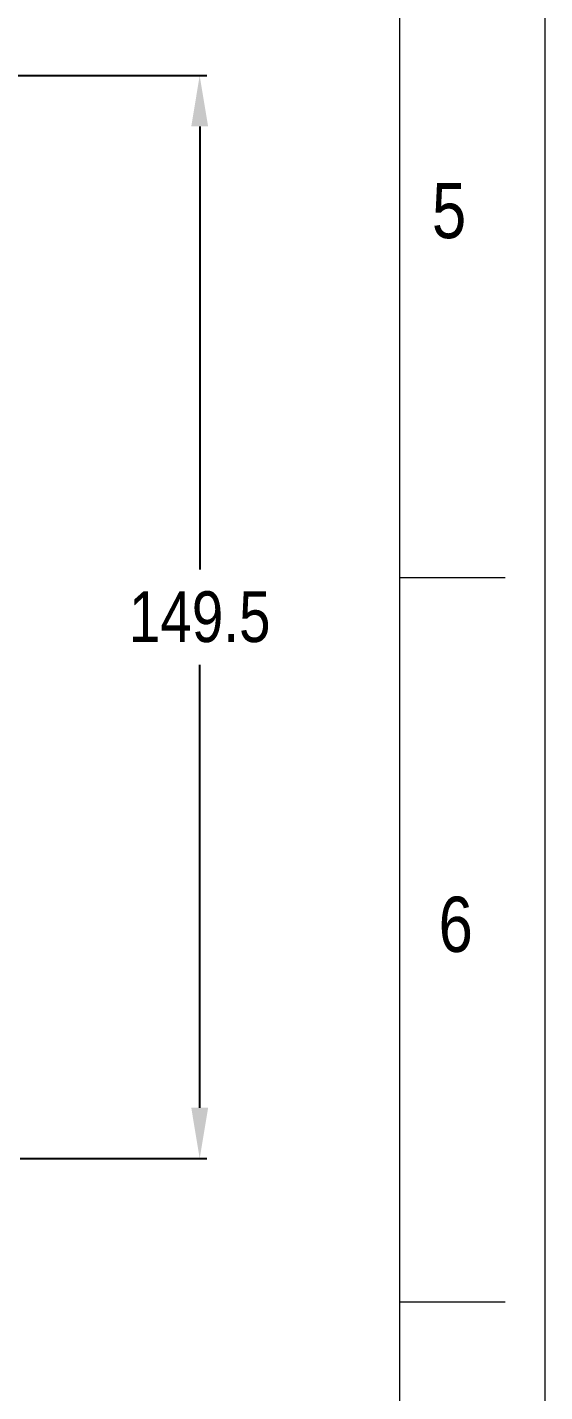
# Model space of a CAD drawing. Header units: inches. Extents: x 6245 to 6839, y 405 to 1245.
# Drawn here: x 6767.8 to 6839.2, y 612.6 to 800.9 of the extents above; entities that cross this region are included whole.
import ezdxf

# ---------------------------------------------------------------- set-up
doc = ezdxf.new("R2010")
doc.units = ezdxf.units.IN
doc.header["$LTSCALE"] = 4.84
doc.header["$MEASUREMENT"] = 0
doc.header["$PDMODE"] = 3
doc.header["$PDSIZE"] = 0.3125
doc.layers.get('0').update_dxf_attribs({"linetype": 'CONTINUOUS', "lineweight": 13})
doc.layers.get('Defpoints').update_dxf_attribs({"color": 3, "linetype": 'CONTINUOUS'})
doc.styles.get("Standard").update_dxf_attribs({"font": 'arial.ttf', "width": 0.8})
doc.dimstyles.new('사본(2) DIMSTYLE_1', dxfattribs={"dimtxt": 7, "dimasz": 7, "dimexe": 1, "dimexo": 1, "dimgap": 3, "dimtad": 1, "dimtih": 1, "dimtoh": 1, "dimdec": 1, "dimdsep": 46, "dimtxsty": 'Standard', "dimcen": 0, "dimclrd": 3, "dimclre": 3, "dimclrt": 4, "dimadec": 1, "dimazin": 0, "dimtp": 0.3, "dimtm": 0.3, "dimtfac": 1, "dimtdec": 1, "dimtofl": 0, "dimtmove": 0, "dimatfit": 3, "dimfxl": 1, "dimtolj": 1, "dimtzin": 0, "dimarcsym": 0})

# ---------------------------------------------------------------- blocks, each defined once
blk = doc.blocks.new('*D25')
at = {"color": 3, "lineweight": -2, "transparency": 16777216}
for p, q in [((6746.29, 794.24), (6792.57, 794.24)), ((6791.57, 787.24), (6791.57, 726.08)), ((6791.57, 651.77), (6791.57, 712.93)), ((6766.79, 644.77), (6792.57, 644.77))]:
    blk.add_line(p, q, dxfattribs=at)
at = {"color": 3, "transparency": 16777216}
for points in [[(6790.41, 787.24), (6792.74, 787.24), (6791.57, 794.24)], [(6790.41, 651.77), (6792.74, 651.77), (6791.57, 644.77)]]:
    blk.add_solid(points, dxfattribs=at)
at = {"layer": 'Defpoints', "color": 0, "transparency": 16777216}
for p in [(6745.29, 794.24), (6765.79, 644.77), (6791.57, 644.77)]:
    blk.add_point(p, dxfattribs=at)
at = {"color": 4, "transparency": 16777216, "insert": (6791.57, 719.51), "char_height": 7, "attachment_point": 5}
blk.add_mtext('\\A1;149.5', dxfattribs=at)

msp = doc.modelspace()

# ---------------------------------------------------------------- linework, layer by layer
at = {"color": 7, "linetype": 'Continuous'}
for p, q in [((6839.238, 1244.986), (6839.238, 404.986)), ((6819.238, 424.986), (6819.238, 1224.986)), ((6819.238, 724.986), (6833.774, 724.986)), ((6819.238, 624.986), (6833.774, 624.986))]:
    msp.add_line(p, q, dxfattribs=at)

# ---------------------------------------------------------------- texts
at = {"char_height": 7.624, "attachment_point": 5}
for s, insert in [('5', (6826.022, 775.565)), ('6', (6826.943, 677.044))]:
    msp.add_mtext_dynamic_manual_height_columns(s, width=50, gutter_width=12.5, heights=[0], dxfattribs=dict(at, insert=insert))

# ---------------------------------------------------------------- dimensions: what is measured, and where the dimension line sits
at = {"color": 6}
dim = msp.add_linear_dim(base=(6791.573, 644.769), p1=(6745.292, 794.241), p2=(6765.792, 644.769), angle=90, dimstyle='사본(2) DIMSTYLE_1', dxfattribs=at)
dim.commit()
dim.dimension.update_dxf_attribs({"geometry": '*D25', "text_midpoint": (6791.573, 719.505)})

doc.saveas('drawing.dxf')
